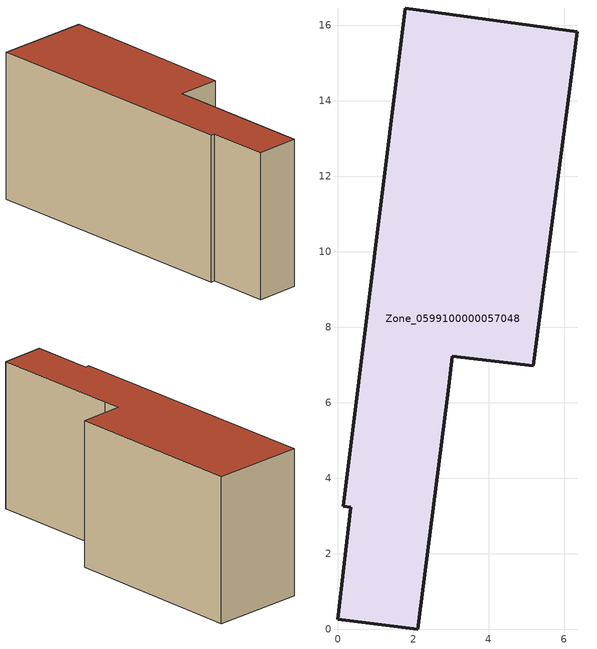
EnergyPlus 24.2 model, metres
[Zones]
Zone_0599100000057048
 floor ground (C_G): 0.35,3.23 0.14,3.25 1.79,16.46 6.34,15.83 5.17,6.97 3.03,7.23 2.94,6.42 2.12,0 0,0.26 z0
 wall outside (C_F): 2.94,6.42 3.03,7.23 5.17,6.97 6.34,15.83 1.79,16.46 0.14,3.25 0.35,3.23 0,0.26 2.12,0 2.94,6.42 z0:7.3
 roof outside (C_R): 2.12,0 2.94,6.42 3.03,7.23 5.17,6.97 6.34,15.83 1.79,16.46 0.14,3.25 0.35,3.23 0,0.26 z7.3
[BUILDING]
Pand.0599100000057048: North Axis=0; Terrain=City; Loads Convergence Tolerance Value=0.04; Temperature Convergence Tolerance Value=0.4; Solar Distribution=FullExterior; Maximum Number of Warmup Days=25; Minimum Number of Warmup Days=1
[Site:Location]
Rotterdam.The.Hague.AP_ZH_NLD Design_Conditions: Latitude=51.96; Longitude=4.45; Time Zone=1; Elevation=-4.5
[SITE:GROUNDTEMPERATURE:BUILDINGSURFACE]
18, 18, 18, 18, 18, 18, 18, 18, 18, 18, 18, 18
[MATERIAL] Thermal Absorptance=0.9; Solar Absorptance=0.7; Visible Absorptance=0.7
Name | Roughness | Thickness | Conductivity | Density | Specific Heat
G.TI.1946 | MediumSmooth | 0.15 | 1 | 540 | 1210
F.TI.1946 | Rough | 0.3 | 0.857143 | 1920 | 840
R.TI.1946 | MediumRough | 0.2 | 0.1 | 1500 | 1000
[CONSTRUCTION]
C_G: G.TI.1946
C_F: F.TI.1946
C_R: R.TI.1946
[ZONE]
Zone_0599100000057048: Type=1; Multiplier=1; Ceiling Height=Autocalculate; Volume=Autocalculate; Floor Area=autocalculate; Part of Total Floor Area=Yes
[ZONEINFILTRATION:DESIGNFLOWRATE]
Infil_Zone_0599100000057048: Zone or ZoneList or Space or SpaceList=Zone_0599100000057048; Schedule=AlwaysOn; Design Flow Rate Calculation Method=Flow/Area; Flow Rate per Floor Area=0.003; Constant Term Coefficient=1; Temperature Term Coefficient=0; Velocity Term Coefficient=0; Velocity Squared Term Coefficient=0
[HVACTEMPLATE:ZONE:IDEALLOADSAIRSYSTEM]
Zone_0599100000057048: Maximum Heating Supply Air Temperature=50; Minimum Cooling Supply Air Temperature=13; Maximum Heating Supply Air Humidity Ratio=0.0156; Minimum Cooling Supply Air Humidity Ratio=0.0077; Heating Limit=NoLimit; Cooling Limit=NoLimit; Dehumidification Control Type=ConstantSensibleHeatRatio; Cooling Sensible Heat Ratio=0.7; Dehumidification Setpoint=60; Humidification Control Type=None; Humidification Setpoint=30; Outdoor Air Method=None; Outdoor Air Flow Rate per Person=0.00944; Outdoor Air Flow Rate per Zone Floor Area=0; Outdoor Air Flow Rate per Zone=0; Demand Controlled Ventilation Type=None; Outdoor Air Economizer Type=NoEconomizer; Heat Recovery Type=None; Sensible Heat Recovery Effectiveness=0.7; Latent Heat Recovery Effectiveness=0.65
[ZONECONTROL:THERMOSTAT]
ThermostatControl_Zone_0599100000057048: Zone or ZoneList=Zone_0599100000057048; Control Type Schedule=DualSetpointControlType; Control 1=Thermostat_Zone_0599100000057048; Temperature Difference Between Cutout And Setpoint=0
[THERMOSTATSETPOINT:DUALSETPOINT]
Thermostat_Zone_0599100000057048: Heating Setpoint Temperature Schedule=HeatingSetpoint_Zone_0599100000057048; Cooling Setpoint Temperature Schedule=CoolingSetpoint_Zone_0599100000057048
[SCHEDULE:COMPACT]
HeatingSetpoint_Zone_0599100000057048: Through: 12/31, For: AllDays, Until: 24:00, 21
CoolingSetpoint_Zone_0599100000057048: Through: 12/31, For: AllDays, Until: 24:00, 24
DualSetpointControlType: Through: 12/31, For: AllDays, Until: 24:00, 4
AlwaysOn: Through: 12/31, For: AllDays, Until: 24:00, 1
